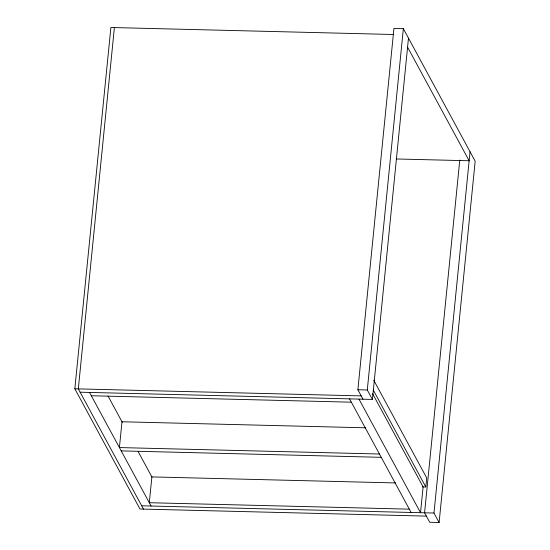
<?xml version="1.0" encoding="UTF-8"?>
<svg xmlns="http://www.w3.org/2000/svg" width="550" height="550" viewBox="0 0 550 550"><rect width="100%" height="100%" fill="white"/><g stroke="black" fill="none" stroke-linecap="round" stroke-linejoin="round"><path stroke-width="0.82" d="M426.367 516.113L139.982 509.018L74.828 388.802L110.887 27.5L393.848 34.513M114.386 27.589L78.32 388.884L143.474 509.107M363.007 399.204L357.878 389.744L393.938 28.442L403.349 28.676L475.172 161.198L439.113 522.5L429.701 522.266L424.572 512.799L459.779 160.043M80.121 392.198L372.419 399.438L367.29 389.971L403.349 28.676M372.419 399.438L408.478 38.142M422.366 486.874L425.803 486.963L426.704 477.929L373.704 380.132M439.113 522.5L433.978 513.033L470.044 151.731M396.282 158.964L469.143 160.765L407.578 47.176M357.878 389.744L367.29 389.971M74.828 388.802L361.212 395.897M91.328 395.746L351.354 402.188M365.716 427.804L121.99 421.768L119.412 447.569L379.445 454.011M121.206 450.883L381.239 457.325M395.601 482.941L151.876 476.905L149.297 502.714L409.331 509.156M141.68 505.794L433.978 513.033M373.209 389.916L425.803 486.963M372.556 393.614L423.108 486.894L420.537 512.703L358.971 399.107M349.559 398.874L411.125 512.469M108.006 395.966L122.272 422.297M138.174 451.632L152.034 477.207M89.526 392.432L151.092 506.027"/></g></svg>
